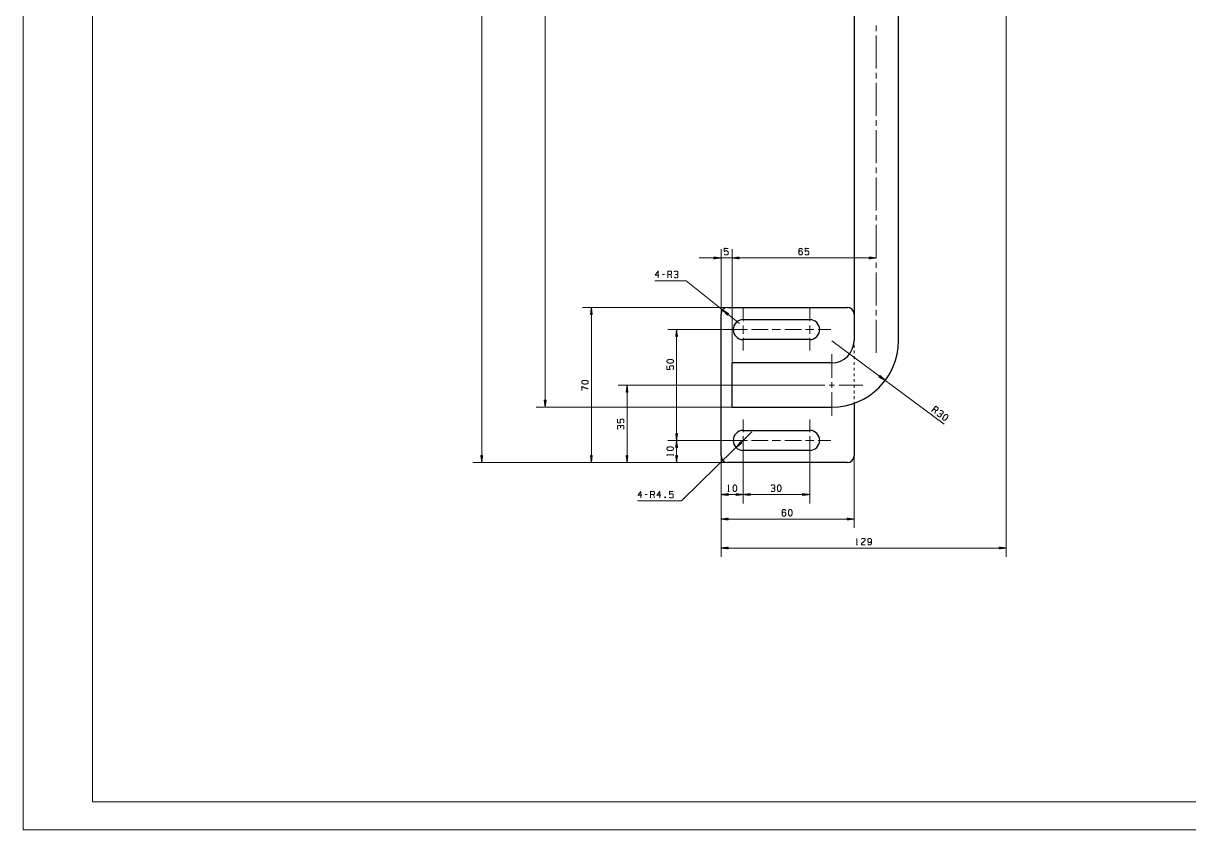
# Model space of a CAD drawing. Header units: millimetres. Extents: x 0 to 841, y 0 to 594.
# Drawn here: x 0 to 420.5, y 0 to 291.1 of the extents above; entities that cross this region are included whole.
import ezdxf

# ---------------------------------------------------------------- set-up
doc = ezdxf.new("R2010")
doc.units = ezdxf.units.MM
doc.layers.add('101', color=7, linetype='Continuous', true_color=0xffffff)

msp = doc.modelspace()

# ---------------------------------------------------------------- linework, layer by layer
at = {"layer": '101', "color": 133, "linetype": 'Continuous', "lineweight": 18}
for p, q in [((0, 594), (0, 0)), ((25, 584), (25, 10)), ((25, 10), (831, 10)), ((0, 0), (841, 0))]:
    msp.add_line(p, q, dxfattribs=at)
at = {"layer": '101', "color": 22, "linetype": 'Continuous', "lineweight": 18}
for p, q in [((165.4, 132.51), (165.4, 513.8)), ((354.68, 505.8), (354.68, 98.5)), ((188.29, 448.23), (188.29, 152.51)), ((263.69, 206.37), (243.81, 206.37)), ((249.21, 206.7), (249.24, 206.7)), ((249.21, 206.7), (249.24, 206.7)), ((251.75, 206.37), (249.21, 206.7)), ((249.21, 206.7), (249.21, 206.03)), ((249.21, 206.65), (249.63, 206.65)), ((249.21, 206.6), (250.01, 206.6)), ((249.21, 206.55), (250.4, 206.55)), ((249.21, 206.49), (250.79, 206.49)), ((249.21, 206.44), (251.17, 206.44)), ((249.21, 206.39), (251.56, 206.39)), ((249.21, 206.03), (251.75, 206.37)), ((249.21, 206.34), (251.56, 206.34)), ((249.21, 206.29), (251.17, 206.29)), ((249.21, 206.24), (250.79, 206.24)), ((249.21, 206.19), (250.4, 206.19)), ((249.21, 206.14), (250.01, 206.14)), ((249.21, 206.09), (249.63, 206.09)), ((251.75, 186.11), (251.75, 209.54)), ((255.75, 160.51), (255.75, 209.54)), ((255.75, 160.51), (255.75, 209.54)), ((258.29, 206.7), (255.75, 206.37)), ((258.29, 206.7), (255.75, 206.37)), ((255.75, 206.37), (307.75, 206.37)), ((255.75, 206.37), (258.29, 206.03)), ((255.75, 206.37), (258.29, 206.03)), ((258.29, 206.39), (255.94, 206.39)), ((258.29, 206.39), (255.94, 206.39)), ((258.29, 206.34), (255.94, 206.34)), ((258.29, 206.34), (255.94, 206.34)), ((258.29, 206.44), (256.33, 206.44)), ((258.29, 206.44), (256.33, 206.44)), ((258.29, 206.29), (256.33, 206.29)), ((258.29, 206.29), (256.33, 206.29)), ((258.29, 206.49), (256.72, 206.49)), ((258.29, 206.49), (256.72, 206.49)), ((258.29, 206.24), (256.72, 206.24)), ((258.29, 206.24), (256.72, 206.24)), ((258.29, 206.55), (257.1, 206.55)), ((258.29, 206.55), (257.1, 206.55)), ((258.29, 206.19), (257.1, 206.19)), ((258.29, 206.19), (257.1, 206.19)), ((258.29, 206.6), (257.49, 206.6)), ((258.29, 206.6), (257.49, 206.6)), ((258.29, 206.14), (257.49, 206.14)), ((258.29, 206.14), (257.49, 206.14)), ((258.29, 206.65), (257.87, 206.65)), ((258.29, 206.65), (257.87, 206.65)), ((258.29, 206.09), (257.87, 206.09)), ((258.29, 206.09), (257.87, 206.09)), ((258.29, 206.7), (258.26, 206.7)), ((258.29, 206.7), (258.26, 206.7)), ((258.29, 206.7), (258.26, 206.7)), ((258.29, 206.7), (258.26, 206.7)), ((258.29, 206.03), (258.29, 206.7)), ((258.29, 206.03), (258.29, 206.7)), ((307.75, 206.37), (305.21, 206.7)), ((305.21, 206.7), (305.21, 206.03)), ((305.21, 206.7), (305.24, 206.7)), ((305.21, 206.7), (305.24, 206.7)), ((305.21, 206.65), (305.63, 206.65)), ((305.21, 206.6), (306.01, 206.6)), ((305.21, 206.55), (306.4, 206.55)), ((305.21, 206.49), (306.79, 206.49)), ((305.21, 206.44), (307.17, 206.44)), ((305.21, 206.39), (307.56, 206.39)), ((305.21, 206.03), (307.75, 206.37)), ((305.21, 206.34), (307.56, 206.34)), ((305.21, 206.29), (307.17, 206.29)), ((305.21, 206.24), (306.79, 206.24)), ((305.21, 206.19), (306.4, 206.19)), ((305.21, 206.14), (306.01, 206.14)), ((305.21, 206.09), (305.63, 206.09)), ((249.21, 206.04), (249.24, 206.04)), ((249.21, 206.04), (249.24, 206.04)), ((258.29, 206.04), (258.26, 206.04)), ((258.29, 206.04), (258.26, 206.04)), ((258.29, 206.04), (258.26, 206.04)), ((258.29, 206.04), (258.26, 206.04)), ((305.21, 206.04), (305.24, 206.04)), ((305.21, 206.04), (305.24, 206.04)), ((239.18, 198.15), (227.85, 198.15)), ((258.47, 182.65), (239.18, 198.15)), ((254.15, 188.51), (201.78, 188.51)), ((204.96, 188.51), (204.62, 185.97)), ((204.62, 185.97), (205.29, 185.97)), ((204.63, 185.97), (204.63, 186.01)), ((204.63, 185.97), (204.63, 186.01)), ((204.68, 185.97), (204.68, 186.39)), ((204.73, 185.97), (204.73, 186.78)), ((204.78, 185.97), (204.78, 187.16)), ((204.83, 185.97), (204.83, 187.55)), ((204.88, 185.97), (204.88, 187.94)), ((204.93, 185.97), (204.93, 188.32)), ((204.96, 132.51), (204.96, 188.51)), ((205.29, 185.97), (204.96, 188.51)), ((204.98, 185.97), (204.98, 188.32)), ((205.03, 185.97), (205.03, 187.94)), ((205.08, 185.97), (205.08, 187.55)), ((205.13, 185.97), (205.13, 187.16)), ((205.19, 185.97), (205.19, 186.78)), ((205.24, 185.97), (205.24, 186.39)), ((205.29, 185.97), (205.29, 186.01)), ((205.29, 185.97), (205.29, 186.01)), ((252.28, 187.62), (254.05, 185.77)), ((254.47, 186.29), (252.28, 187.62)), ((254.24, 186.01), (252.41, 187.48)), ((254.28, 186.05), (252.45, 187.52)), ((254.21, 185.97), (252.68, 187.2)), ((254.31, 186.09), (252.78, 187.31)), ((254.18, 185.93), (252.95, 186.91)), ((254.34, 186.13), (253.11, 187.11)), ((254.15, 185.89), (253.22, 186.63)), ((254.37, 186.17), (253.44, 186.91)), ((254.12, 185.85), (253.49, 186.35)), ((254.09, 185.81), (253.76, 186.07)), ((254.4, 186.21), (253.78, 186.71)), ((254.05, 185.77), (254.03, 185.79)), ((254.05, 185.77), (254.03, 185.79)), ((254.05, 185.77), (254.47, 186.29)), ((254.44, 186.24), (254.11, 186.51)), ((254.47, 186.28), (254.44, 186.3)), ((254.47, 186.28), (254.44, 186.3)), ((259.75, 180.51), (232.54, 180.51)), ((235.72, 180.51), (235.39, 177.97)), ((235.39, 177.97), (235.39, 178.01)), ((235.39, 177.97), (235.39, 178.01)), ((235.39, 177.97), (236.05, 177.97)), ((235.44, 177.97), (235.44, 178.39)), ((235.49, 177.97), (235.49, 178.78)), ((235.54, 177.97), (235.54, 179.16)), ((235.59, 177.97), (235.59, 179.55)), ((235.64, 177.97), (235.64, 179.94)), ((235.69, 177.97), (235.69, 180.32)), ((235.72, 140.51), (235.72, 180.51)), ((236.05, 177.97), (235.72, 180.51)), ((235.75, 177.97), (235.75, 180.32)), ((235.8, 177.97), (235.8, 179.94)), ((235.85, 177.97), (235.85, 179.55)), ((235.9, 177.97), (235.9, 179.16)), ((235.95, 177.97), (235.95, 178.78)), ((236, 177.97), (236, 178.39)), ((236.05, 177.97), (236.05, 178.01)), ((236.05, 177.97), (236.05, 178.01)), ((291.75, 176.51), (332.21, 146.32)), ((280.58, 160.51), (214.66, 160.51)), ((217.84, 160.51), (217.5, 157.97)), ((217.76, 157.97), (217.76, 159.94)), ((217.81, 157.97), (217.81, 160.32)), ((217.84, 132.51), (217.84, 160.51)), ((218.17, 157.97), (217.84, 160.51)), ((217.86, 157.97), (217.86, 160.32)), ((217.91, 157.97), (217.91, 159.94)), ((309.15, 163.95), (308.75, 163.41)), ((308.75, 163.42), (308.78, 163.4)), ((308.75, 163.42), (308.78, 163.4)), ((308.75, 163.41), (310.99, 162.16)), ((308.78, 163.46), (309.12, 163.21)), ((308.81, 163.5), (309.46, 163.02)), ((308.84, 163.54), (309.8, 162.83)), ((308.87, 163.58), (310.14, 162.64)), ((308.9, 163.62), (310.48, 162.45)), ((308.94, 163.66), (310.82, 162.26)), ((308.97, 163.7), (310.85, 162.3)), ((309, 163.74), (310.57, 162.57)), ((309.03, 163.78), (310.29, 162.84)), ((309.06, 163.82), (310.01, 163.11)), ((309.09, 163.86), (309.73, 163.38)), ((309.12, 163.9), (309.45, 163.65)), ((310.99, 162.16), (309.15, 163.95)), ((309.15, 163.94), (309.17, 163.93)), ((309.15, 163.94), (309.17, 163.93)), ((217.5, 157.97), (218.17, 157.97)), ((217.51, 157.97), (217.51, 158.01)), ((217.51, 157.97), (217.51, 158.01)), ((217.56, 157.97), (217.56, 158.39)), ((217.61, 157.97), (217.61, 158.78)), ((217.66, 157.97), (217.66, 159.16)), ((217.71, 157.97), (217.71, 159.55)), ((217.96, 157.97), (217.96, 159.55)), ((218.01, 157.97), (218.01, 159.16)), ((218.06, 157.97), (218.06, 158.78)), ((218.12, 157.97), (218.12, 158.39)), ((218.17, 157.97), (218.17, 158.01)), ((218.17, 157.97), (218.17, 158.01)), ((255.75, 152.51), (185.11, 152.51)), ((188.62, 155.05), (187.95, 155.05)), ((187.95, 155.05), (188.29, 152.51)), ((187.96, 155.05), (187.96, 155.02)), ((187.96, 155.05), (187.96, 155.02)), ((188.01, 155.05), (188.01, 154.64)), ((188.06, 155.05), (188.06, 154.25)), ((188.11, 155.05), (188.11, 153.87)), ((188.16, 155.05), (188.16, 153.48)), ((188.21, 155.05), (188.21, 153.09)), ((188.26, 155.05), (188.26, 152.71)), ((188.29, 152.51), (188.62, 155.05)), ((188.31, 155.05), (188.31, 152.71)), ((188.37, 155.05), (188.37, 153.09)), ((188.42, 155.05), (188.42, 153.48)), ((188.47, 155.05), (188.47, 153.87)), ((188.52, 155.05), (188.52, 154.25)), ((188.57, 155.05), (188.57, 154.64)), ((188.62, 155.05), (188.62, 155.02)), ((188.62, 155.05), (188.62, 155.02)), ((235.39, 143.05), (235.72, 140.51)), ((236.05, 143.05), (235.39, 143.05)), ((235.39, 143.05), (235.39, 143.02)), ((235.39, 143.05), (235.39, 143.02)), ((235.44, 143.05), (235.44, 142.64)), ((235.49, 143.05), (235.49, 142.25)), ((235.54, 143.05), (235.54, 141.87)), ((235.59, 143.05), (235.59, 141.48)), ((235.64, 143.05), (235.64, 141.09)), ((235.69, 143.05), (235.69, 140.71)), ((235.72, 140.51), (236.05, 143.05)), ((235.75, 143.05), (235.75, 140.71)), ((235.8, 143.05), (235.8, 141.09)), ((235.85, 143.05), (235.85, 141.48)), ((235.9, 143.05), (235.9, 141.87)), ((235.95, 143.05), (235.95, 142.25)), ((236, 143.05), (236, 142.64)), ((236.05, 143.05), (236.05, 143.02)), ((236.05, 143.05), (236.05, 143.02)), ((262.84, 143.56), (237.52, 118.66)), ((259.75, 140.51), (232.54, 140.51)), ((259.75, 140.51), (232.54, 140.51)), ((235.72, 140.51), (235.39, 137.97)), ((235.49, 137.97), (235.49, 138.78)), ((235.54, 137.97), (235.54, 139.16)), ((235.59, 137.97), (235.59, 139.55)), ((235.64, 137.97), (235.64, 139.94)), ((235.69, 137.97), (235.69, 140.32)), ((235.72, 140.51), (235.72, 132.51)), ((236.05, 137.97), (235.72, 140.51)), ((235.75, 137.97), (235.75, 140.32)), ((235.8, 137.97), (235.8, 139.94)), ((235.85, 137.97), (235.85, 139.55)), ((235.9, 137.97), (235.9, 139.16)), ((235.95, 137.97), (235.95, 138.78)), ((258.76, 140.01), (257.18, 137.99)), ((257.18, 137.99), (259.23, 139.53)), ((258.98, 139.79), (257.3, 138.14)), ((259.01, 139.75), (257.34, 138.11)), ((258.94, 139.83), (257.54, 138.45)), ((259.05, 139.72), (257.65, 138.34)), ((258.91, 139.86), (257.78, 138.76)), ((259.08, 139.68), (257.96, 138.58)), ((258.87, 139.9), (258.02, 139.06)), ((258.83, 139.93), (258.26, 139.37)), ((259.12, 139.64), (258.27, 138.81)), ((258.8, 139.97), (258.5, 139.68)), ((259.16, 139.61), (258.58, 139.05)), ((258.76, 140.01), (258.74, 139.98)), ((258.76, 140.01), (258.74, 139.98)), ((259.23, 139.53), (258.76, 140.01)), ((259.19, 139.57), (258.89, 139.28)), ((259.23, 139.54), (259.2, 139.51)), ((259.23, 139.54), (259.2, 139.51)), ((259.75, 140.51), (259.75, 117.8)), ((259.75, 140.51), (259.75, 117.8)), ((283.75, 140.51), (283.75, 117.8)), ((165.07, 135.05), (165.07, 135.02)), ((165.74, 135.05), (165.07, 135.05)), ((165.07, 135.05), (165.4, 132.51)), ((165.07, 135.05), (165.07, 135.02)), ((165.12, 135.05), (165.12, 134.64)), ((165.17, 135.05), (165.17, 134.25)), ((165.22, 135.05), (165.22, 133.87)), ((165.28, 135.05), (165.28, 133.48)), ((165.33, 135.05), (165.33, 133.09)), ((165.38, 135.05), (165.38, 132.71)), ((165.4, 132.51), (165.74, 135.05)), ((165.43, 135.05), (165.43, 132.71)), ((165.48, 135.05), (165.48, 133.09)), ((165.53, 135.05), (165.53, 133.48)), ((165.58, 135.05), (165.58, 133.87)), ((165.63, 135.05), (165.63, 134.25)), ((165.68, 135.05), (165.68, 134.64)), ((165.73, 135.05), (165.73, 135.02)), ((165.73, 135.05), (165.73, 135.02)), ((205.29, 135.05), (204.62, 135.05)), ((204.62, 135.05), (204.96, 132.51)), ((204.63, 135.05), (204.63, 135.02)), ((204.63, 135.05), (204.63, 135.02)), ((204.68, 135.05), (204.68, 134.64)), ((204.73, 135.05), (204.73, 134.25)), ((204.78, 135.05), (204.78, 133.87)), ((204.83, 135.05), (204.83, 133.48)), ((204.88, 135.05), (204.88, 133.09)), ((204.93, 135.05), (204.93, 132.71)), ((204.96, 132.51), (205.29, 135.05)), ((204.98, 135.05), (204.98, 132.71)), ((205.03, 135.05), (205.03, 133.09)), ((205.08, 135.05), (205.08, 133.48)), ((205.13, 135.05), (205.13, 133.87)), ((205.19, 135.05), (205.19, 134.25)), ((205.24, 135.05), (205.24, 134.64)), ((205.29, 135.05), (205.29, 135.02)), ((205.29, 135.05), (205.29, 135.02)), ((218.17, 135.05), (217.5, 135.05)), ((217.5, 135.05), (217.84, 132.51)), ((217.51, 135.05), (217.51, 135.02)), ((217.51, 135.05), (217.51, 135.02)), ((217.56, 135.05), (217.56, 134.64)), ((217.61, 135.05), (217.61, 134.25)), ((217.66, 135.05), (217.66, 133.87)), ((217.71, 135.05), (217.71, 133.48)), ((217.76, 135.05), (217.76, 133.09)), ((217.81, 135.05), (217.81, 132.71)), ((217.84, 132.51), (218.17, 135.05)), ((217.86, 135.05), (217.86, 132.71)), ((217.91, 135.05), (217.91, 133.09)), ((217.96, 135.05), (217.96, 133.48)), ((218.01, 135.05), (218.01, 133.87)), ((218.06, 135.05), (218.06, 134.25)), ((218.12, 135.05), (218.12, 134.64)), ((218.17, 135.05), (218.17, 135.02)), ((218.17, 135.05), (218.17, 135.02)), ((235.39, 137.97), (235.39, 138.01)), ((235.39, 137.97), (235.39, 138.01)), ((235.39, 137.97), (236.05, 137.97)), ((235.39, 135.05), (235.39, 135.02)), ((236.05, 135.05), (235.39, 135.05)), ((235.39, 135.05), (235.72, 132.51)), ((235.39, 135.05), (235.39, 135.02)), ((235.44, 137.97), (235.44, 138.39)), ((235.44, 135.05), (235.44, 134.64)), ((235.49, 135.05), (235.49, 134.25)), ((235.54, 135.05), (235.54, 133.87)), ((235.59, 135.05), (235.59, 133.48)), ((235.64, 135.05), (235.64, 133.09)), ((235.69, 135.05), (235.69, 132.71)), ((235.72, 132.51), (236.05, 135.05)), ((235.75, 135.05), (235.75, 132.71)), ((235.8, 135.05), (235.8, 133.09)), ((235.85, 135.05), (235.85, 133.48)), ((235.9, 135.05), (235.9, 133.87)), ((235.95, 135.05), (235.95, 134.25)), ((236, 137.97), (236, 138.39)), ((236, 135.05), (236, 134.64)), ((236.05, 137.97), (236.05, 138.01)), ((236.05, 137.97), (236.05, 138.01)), ((236.05, 135.05), (236.05, 135.02)), ((236.05, 135.05), (236.05, 135.02)), ((251.75, 134.91), (251.75, 98.5)), ((251.75, 134.91), (251.75, 117.8)), ((251.75, 134.91), (251.75, 108.95)), ((299.75, 134.91), (299.75, 108.95)), ((254.15, 132.51), (162.23, 132.51)), ((254.15, 132.51), (201.78, 132.51)), ((254.15, 132.51), (214.66, 132.51)), ((254.15, 132.51), (232.54, 132.51)), ((237.52, 118.66), (221.63, 118.66)), ((254.29, 121.31), (251.75, 120.97)), ((259.75, 120.97), (251.75, 120.97)), ((251.75, 120.97), (254.29, 120.64)), ((254.29, 121), (251.94, 121)), ((254.29, 120.95), (251.94, 120.95)), ((254.29, 121.05), (252.33, 121.05)), ((254.29, 120.89), (252.33, 120.89)), ((254.29, 121.1), (252.72, 121.1)), ((254.29, 120.84), (252.72, 120.84)), ((254.29, 121.15), (253.1, 121.15)), ((254.29, 120.79), (253.1, 120.79)), ((254.29, 121.2), (253.49, 121.2)), ((254.29, 120.74), (253.49, 120.74)), ((254.29, 121.25), (253.87, 121.25)), ((254.29, 120.69), (253.87, 120.69)), ((254.29, 121.3), (254.26, 121.3)), ((254.29, 121.3), (254.26, 121.3)), ((254.29, 120.64), (254.26, 120.64)), ((254.29, 120.64), (254.26, 120.64)), ((254.29, 120.64), (254.29, 121.31)), ((257.21, 121.31), (257.21, 120.64)), ((259.75, 120.97), (257.21, 121.31)), ((257.21, 121.3), (257.24, 121.3)), ((257.21, 121.3), (257.24, 121.3)), ((257.21, 121.25), (257.63, 121.25)), ((257.21, 121.2), (258.01, 121.2)), ((257.21, 121.15), (258.4, 121.15)), ((257.21, 121.1), (258.79, 121.1)), ((257.21, 121.05), (259.17, 121.05)), ((257.21, 121), (259.56, 121)), ((257.21, 120.64), (259.75, 120.97)), ((257.21, 120.95), (259.56, 120.95)), ((257.21, 120.89), (259.17, 120.89)), ((257.21, 120.84), (258.79, 120.84)), ((257.21, 120.79), (258.4, 120.79)), ((257.21, 120.74), (258.01, 120.74)), ((257.21, 120.69), (257.63, 120.69)), ((257.21, 120.64), (257.24, 120.64)), ((257.21, 120.64), (257.24, 120.64)), ((262.29, 121.31), (259.75, 120.97)), ((259.75, 120.97), (262.29, 120.64)), ((259.75, 120.97), (283.75, 120.97)), ((262.29, 121), (259.94, 121)), ((262.29, 120.95), (259.94, 120.95)), ((262.29, 121.05), (260.33, 121.05)), ((262.29, 120.89), (260.33, 120.89)), ((262.29, 121.1), (260.72, 121.1)), ((262.29, 120.84), (260.72, 120.84)), ((262.29, 121.15), (261.1, 121.15)), ((262.29, 120.79), (261.1, 120.79)), ((262.29, 121.2), (261.49, 121.2)), ((262.29, 120.74), (261.49, 120.74)), ((262.29, 121.25), (261.87, 121.25)), ((262.29, 120.69), (261.87, 120.69)), ((262.29, 121.3), (262.26, 121.3)), ((262.29, 121.3), (262.26, 121.3)), ((262.29, 120.64), (262.26, 120.64)), ((262.29, 120.64), (262.26, 120.64)), ((262.29, 120.64), (262.29, 121.31)), ((281.21, 121.31), (281.21, 120.64)), ((283.75, 120.97), (281.21, 121.31)), ((281.21, 121.3), (281.24, 121.3)), ((281.21, 121.3), (281.24, 121.3)), ((281.21, 121.25), (281.63, 121.25)), ((281.21, 121.2), (282.01, 121.2)), ((281.21, 121.15), (282.4, 121.15)), ((281.21, 121.1), (282.79, 121.1)), ((281.21, 121.05), (283.17, 121.05)), ((281.21, 121), (283.56, 121)), ((281.21, 120.64), (283.75, 120.97)), ((281.21, 120.95), (283.56, 120.95)), ((281.21, 120.89), (283.17, 120.89)), ((281.21, 120.84), (282.79, 120.84)), ((281.21, 120.79), (282.4, 120.79)), ((281.21, 120.74), (282.01, 120.74)), ((281.21, 120.69), (281.63, 120.69)), ((281.21, 120.64), (281.24, 120.64)), ((281.21, 120.64), (281.24, 120.64)), ((254.29, 112.46), (251.75, 112.13)), ((251.75, 112.13), (299.75, 112.13)), ((251.75, 112.13), (254.29, 111.79)), ((254.29, 112.15), (251.94, 112.15)), ((254.29, 112.1), (251.94, 112.1)), ((254.29, 112.2), (252.33, 112.2)), ((254.29, 112.05), (252.33, 112.05)), ((254.29, 112.25), (252.72, 112.25)), ((254.29, 112), (252.72, 112)), ((254.29, 112.3), (253.1, 112.3)), ((254.29, 111.95), (253.1, 111.95)), ((254.29, 112.36), (253.49, 112.36)), ((254.29, 111.9), (253.49, 111.9)), ((254.29, 112.41), (253.87, 112.41)), ((254.29, 111.85), (253.87, 111.85)), ((254.29, 112.46), (254.26, 112.46)), ((254.29, 112.46), (254.26, 112.46)), ((254.29, 111.8), (254.26, 111.8)), ((254.29, 111.8), (254.26, 111.8)), ((254.29, 111.79), (254.29, 112.46)), ((299.75, 112.13), (297.21, 112.46)), ((297.21, 112.46), (297.21, 111.79)), ((297.21, 112.46), (297.24, 112.46)), ((297.21, 112.46), (297.24, 112.46)), ((297.21, 112.41), (297.63, 112.41)), ((297.21, 112.36), (298.01, 112.36)), ((297.21, 112.3), (298.4, 112.3)), ((297.21, 112.25), (298.79, 112.25)), ((297.21, 112.2), (299.17, 112.2)), ((297.21, 112.15), (299.56, 112.15)), ((297.21, 111.79), (299.75, 112.13)), ((297.21, 112.1), (299.56, 112.1)), ((297.21, 112.05), (299.17, 112.05)), ((297.21, 112), (298.79, 112)), ((297.21, 111.95), (298.4, 111.95)), ((297.21, 111.9), (298.01, 111.9)), ((297.21, 111.85), (297.63, 111.85)), ((297.21, 111.8), (297.24, 111.8)), ((297.21, 111.8), (297.24, 111.8)), ((254.29, 102.01), (251.75, 101.67)), ((354.68, 101.67), (251.75, 101.67)), ((251.75, 101.67), (254.29, 101.34)), ((254.29, 101.7), (251.94, 101.7)), ((254.29, 101.65), (251.94, 101.65)), ((254.29, 101.75), (252.33, 101.75)), ((254.29, 101.6), (252.33, 101.6)), ((254.29, 101.8), (252.72, 101.8)), ((254.29, 101.55), (252.72, 101.55)), ((254.29, 101.85), (253.1, 101.85)), ((254.29, 101.5), (253.1, 101.5)), ((254.29, 101.9), (253.49, 101.9)), ((254.29, 101.45), (253.49, 101.45)), ((254.29, 101.95), (253.87, 101.95)), ((254.29, 101.39), (253.87, 101.39)), ((254.29, 102), (254.26, 102)), ((254.29, 102), (254.26, 102)), ((254.29, 101.34), (254.26, 101.34)), ((254.29, 101.34), (254.26, 101.34)), ((254.29, 101.34), (254.29, 102.01)), ((354.68, 101.67), (352.14, 102.01)), ((352.14, 102.01), (352.14, 101.34)), ((352.14, 102), (352.17, 102)), ((352.14, 102), (352.17, 102)), ((352.14, 101.95), (352.56, 101.95)), ((352.14, 101.9), (352.94, 101.9)), ((352.14, 101.85), (353.33, 101.85)), ((352.14, 101.8), (353.71, 101.8)), ((352.14, 101.75), (354.1, 101.75)), ((352.14, 101.7), (354.49, 101.7)), ((352.14, 101.34), (354.68, 101.67)), ((352.14, 101.65), (354.49, 101.65)), ((352.14, 101.6), (354.1, 101.6)), ((352.14, 101.55), (353.71, 101.55)), ((352.14, 101.5), (353.33, 101.5)), ((352.14, 101.45), (352.94, 101.45)), ((352.14, 101.39), (352.56, 101.39)), ((352.14, 101.34), (352.17, 101.34)), ((352.14, 101.34), (352.17, 101.34))]:
    msp.add_line(p, q, dxfattribs=at)
at = {"layer": '101', "color": 203, "linetype": 'Continuous', "lineweight": 25}
for p, q in [((299.75, 436.23), (299.75, 176.51)), ((315.75, 176.51), (315.75, 436.23)), ((251.75, 134.91), (251.75, 186.11)), ((254.15, 188.51), (297.35, 188.51)), ((299.75, 186.11), (299.75, 176.51)), ((259.75, 184.11), (283.75, 184.11)), ((283.75, 176.91), (259.75, 176.91)), ((291.75, 168.51), (255.75, 168.51)), ((255.75, 152.51), (291.75, 152.51)), ((299.75, 153.89), (299.75, 134.91)), ((259.75, 144.11), (283.75, 144.11)), ((283.75, 136.91), (259.75, 136.91)), ((297.35, 132.51), (254.15, 132.51))]:
    msp.add_line(p, q, dxfattribs=at)
at = {"layer": '101', "color": 151, "linetype": 'Continuous', "lineweight": 18}
for p, q in [((307.75, 290.27), (307.75, 288.26)), ((307.75, 286.68), (307.75, 274.76)), ((307.75, 273.17), (307.75, 271.16)), ((307.75, 269.57), (307.75, 257.65)), ((307.75, 256.07), (307.75, 254.06)), ((307.75, 252.47), (307.75, 240.55)), ((307.75, 238.96), (307.75, 236.96)), ((307.75, 235.37), (307.75, 223.45)), ((307.75, 221.86), (307.75, 219.85)), ((307.75, 218.27), (307.75, 206.35)), ((307.75, 204.76), (307.75, 202.75)), ((307.75, 201.16), (307.75, 189.24)), ((259.75, 183.51), (259.75, 188.11)), ((283.75, 183.51), (283.75, 188.11)), ((307.75, 187.65), (307.75, 185.65)), ((259.75, 179.01), (259.75, 182.01)), ((283.75, 179.01), (283.75, 182.01)), ((256.75, 180.51), (252.15, 180.51)), ((258.25, 180.51), (261.25, 180.51)), ((259.75, 177.51), (259.75, 172.91)), ((262.75, 180.51), (268.75, 180.51)), ((270.25, 180.51), (273.25, 180.51)), ((274.75, 180.51), (280.75, 180.51)), ((282.25, 180.51), (285.25, 180.51)), ((283.75, 177.51), (283.75, 172.91)), ((286.75, 180.51), (291.35, 180.51)), ((291.75, 163.11), (291.75, 171.69)), ((289.16, 160.51), (280.58, 160.51)), ((290.75, 160.51), (292.75, 160.51)), ((291.75, 159.51), (291.75, 161.52)), ((294.34, 160.51), (302.93, 160.51)), ((291.75, 157.92), (291.75, 149.34)), ((259.75, 143.51), (259.75, 148.11)), ((283.75, 143.51), (283.75, 148.11)), ((256.75, 140.51), (252.15, 140.51)), ((258.25, 140.51), (261.25, 140.51)), ((259.75, 139.01), (259.75, 142.01)), ((262.75, 140.51), (268.75, 140.51)), ((270.25, 140.51), (273.25, 140.51)), ((274.75, 140.51), (280.75, 140.51)), ((282.25, 140.51), (285.25, 140.51)), ((283.75, 139.01), (283.75, 142.01)), ((286.75, 140.51), (291.35, 140.51)), ((259.75, 137.51), (259.75, 132.91)), ((283.75, 137.51), (283.75, 132.91))]:
    msp.add_line(p, q, dxfattribs=at)
at = {"layer": '101', "color": 72, "linetype": 'Continuous', "lineweight": 18}
for p, q in [((231.31, 200.44), (230.64, 200.44)), ((233.92, 199.24), (233.59, 200.44)), ((328.86, 150.18), (329.31, 151.35)), ((234.63, 135.03), (234.63, 135.46)), ((254.27, 122.06), (254.69, 122.06)), ((225.1, 120.95), (224.42, 120.95)), ((227.71, 119.75), (227.37, 120.95)), ((231.5, 120.2), (231.66, 119.78)), ((300.6, 102.77), (301.02, 102.77))]:
    msp.add_line(p, q, dxfattribs=at)
at = {"layer": '101', "color": 53, "linetype": 'Continuous', "lineweight": 18}
for p, q in [((299.75, 176.51), (299.75, 176)), ((299.75, 174.97), (299.75, 173.94)), ((299.75, 172.91), (299.75, 171.89)), ((299.75, 170.86), (299.75, 169.83)), ((299.75, 168.8), (299.75, 167.77)), ((299.75, 166.74), (299.75, 165.72)), ((299.75, 164.69), (299.75, 163.66)), ((299.75, 162.63), (299.75, 161.6)), ((299.75, 160.57), (299.75, 159.54)), ((299.75, 158.52), (299.75, 157.49)), ((299.75, 156.46), (299.75, 155.43)), ((299.75, 154.4), (299.75, 153.89))]:
    msp.add_line(p, q, dxfattribs=at)
at = {"layer": '101', "color": 203, "linetype": 'Continuous', "lineweight": 25}
for centre, radius, start, end in [((254.15, 186.11), 2.4, 90, 180), ((297.35, 186.11), 2.4, 0, 90), ((259.75, 180.51), 3.6, 90, 270), ((283.75, 180.51), 3.6, 270, 90), ((291.75, 176.51), 24, 270, 0), ((291.75, 176.51), 8, 270, 0), ((259.75, 140.51), 3.6, 90, 270), ((283.75, 140.51), 3.6, 270, 90), ((254.15, 134.91), 2.4, 180, 270), ((297.35, 134.91), 2.4, 270, 0)]:
    msp.add_arc(centre, radius, start, end, dxfattribs=at)
at = {"layer": '101', "color": 22, "linetype": 'Continuous', "lineweight": 18}
msp.add_arc((254.15, 186.11), 2.4, 180, 194.1255, dxfattribs=at)
at = {"layer": '101', "color": 72, "linetype": 'Continuous', "lineweight": 18}
for points, knots in [([(252.93, 207.69), (253.27, 207.46), (253.96, 207.46), (254.29, 207.69), (254.29, 208.64), (253.96, 208.89), (253.27, 208.89), (252.93, 208.66), (252.93, 209.84), (254.29, 209.84)], [0, 0, 0.062226, 0.168341, 0.23057, 0.376814, 0.441265, 0.54738, 0.609608, 0.790491, 1, 1]), ([(279.81, 208.41), (280.13, 208.89), (280.82, 208.89), (281.15, 208.41), (281.15, 207.94), (280.82, 207.46), (280.13, 207.46), (279.81, 207.94), (279.81, 209.36), (280.13, 209.84), (280.82, 209.84), (281.15, 209.36)], [0, 0, 0.076963, 0.16976, 0.248074, 0.31202, 0.390332, 0.483129, 0.56009, 0.751926, 0.828889, 0.921686, 1, 1]), ([(282.07, 207.69), (282.4, 207.46), (283.09, 207.46), (283.43, 207.69), (283.43, 208.64), (283.09, 208.89), (282.4, 208.89), (282.07, 208.66), (282.07, 209.84), (283.43, 209.84)], [0, 0, 0.062229, 0.168344, 0.23057, 0.376814, 0.441262, 0.547377, 0.609608, 0.790491, 1, 1]), ([(229.37, 200.19), (228.03, 200.19), (229.03, 201.62), (229.03, 199.24)], [0, 0, 0.24587, 0.565295, 1, 1]), ([(232.58, 199.24), (232.58, 201.62), (233.59, 201.62), (233.92, 201.39), (233.92, 200.67), (233.59, 200.44), (232.58, 200.44)], [0, 0, 0.40095, 0.571035, 0.639277, 0.761673, 0.829915, 1, 1]), ([(235.86, 200.44), (236.2, 200.67), (236.2, 201.39), (235.86, 201.62), (235.17, 201.62), (234.84, 201.39)], [0, 0, 0.153872, 0.429851, 0.583723, 0.846122, 1, 1]), ([(234.86, 199.47), (235.17, 199.24), (235.86, 199.24), (236.2, 199.47), (236.2, 200.19), (235.86, 200.44), (235.35, 200.44)], [0, 0, 0.124124, 0.343693, 0.472449, 0.703382, 0.836733, 1, 1]), ([(234.63, 169.24), (234.38, 169.58), (233.68, 169.76), (233.2, 169.76), (232.48, 169.58), (232.25, 169.24), (232.25, 168.91), (232.48, 168.57), (233.2, 168.4), (233.68, 168.41), (234.38, 168.57), (234.63, 168.91), (234.63, 169.24)], [0, 0, 0.067524, 0.183971, 0.260585, 0.380944, 0.446141, 0.500306, 0.565504, 0.685863, 0.762529, 0.878311, 0.945835, 1, 1]), ([(234.4, 166.12), (234.63, 166.46), (234.63, 167.14), (234.4, 167.48), (233.45, 167.48), (233.2, 167.14), (233.2, 166.46), (233.43, 166.12), (232.25, 166.12), (232.25, 167.48)], [0, 0, 0.062228, 0.168343, 0.230571, 0.376815, 0.441266, 0.547381, 0.609609, 0.79049, 1, 1]), ([(203.86, 159.07), (201.49, 159.92), (201.49, 158.57)], [0, 0, 0.652472, 1, 1]), ([(203.86, 161.68), (203.61, 162.02), (202.91, 162.19), (202.44, 162.19), (201.71, 162.02), (201.49, 161.68), (201.49, 161.34), (201.71, 161.01), (202.44, 160.83), (202.91, 160.85), (203.61, 161.01), (203.86, 161.34), (203.86, 161.68)], [0, 0, 0.067525, 0.183971, 0.260582, 0.380941, 0.446141, 0.500306, 0.565505, 0.685865, 0.762528, 0.878311, 0.945835, 1, 1]), ([(327.78, 150.99), (329.21, 152.89), (330.01, 152.29), (330.15, 151.91), (329.71, 151.33), (329.31, 151.35), (328.5, 151.95)], [0, 0, 0.400951, 0.571034, 0.639276, 0.761672, 0.829916, 1, 1]), ([(216.52, 146.83), (216.74, 147.17), (216.74, 147.86), (216.52, 148.19), (215.57, 148.19), (215.32, 147.86), (215.32, 147.17), (215.54, 146.83), (214.37, 146.83), (214.37, 148.19)], [0, 0, 0.062228, 0.168344, 0.230572, 0.376816, 0.441264, 0.547381, 0.609609, 0.790489, 1, 1]), ([(329.74, 149.81), (329.86, 149.44), (330.42, 149.02), (330.82, 149), (331.25, 149.58), (331.13, 149.99), (330.72, 150.29)], [0, 0, 0.124122, 0.343691, 0.472445, 0.703377, 0.83673, 1, 1]), ([(331.13, 149.99), (331.54, 149.97), (331.97, 150.55), (331.84, 150.93), (331.28, 151.34), (330.88, 151.36)], [0, 0, 0.15387, 0.429852, 0.583726, 0.846122, 1, 1]), ([(332.1, 147.77), (332.52, 147.77), (333.08, 148.22), (333.36, 148.6), (333.65, 149.29), (333.52, 149.67), (333.25, 149.87), (332.85, 149.89), (332.27, 149.42), (332, 149.03), (331.71, 148.37), (331.83, 147.97), (332.1, 147.77)], [0, 0, 0.067526, 0.18397, 0.260583, 0.380943, 0.446141, 0.500304, 0.565503, 0.685863, 0.762528, 0.878309, 0.945834, 1, 1]), ([(215.54, 145.58), (215.32, 145.92), (214.59, 145.92), (214.37, 145.58), (214.37, 144.89), (214.59, 144.56)], [0, 0, 0.153875, 0.429853, 0.583728, 0.846125, 1, 1]), ([(216.52, 144.57), (216.74, 144.89), (216.74, 145.58), (216.52, 145.92), (215.79, 145.92), (215.54, 145.58), (215.54, 145.07)], [0, 0, 0.124121, 0.343689, 0.472448, 0.70338, 0.836733, 1, 1]), ([(232.45, 135.1), (232.25, 135.25), (234.63, 135.25)], [0, 0, 0.093491, 1, 1]), ([(234.63, 137.68), (234.38, 138.02), (233.68, 138.19), (233.2, 138.19), (232.48, 138.02), (232.25, 137.68), (232.25, 137.34), (232.48, 137.01), (233.2, 136.83), (233.68, 136.85), (234.38, 137.01), (234.63, 137.34), (234.63, 137.68)], [0, 0, 0.067524, 0.183971, 0.260585, 0.380944, 0.446142, 0.500306, 0.565504, 0.685863, 0.762529, 0.878311, 0.945835, 1, 1]), ([(223.15, 120.7), (221.81, 120.7), (222.82, 122.13), (222.82, 119.75)], [0, 0, 0.245872, 0.565297, 1, 1]), ([(226.36, 119.75), (226.36, 122.13), (227.37, 122.13), (227.71, 121.9), (227.71, 121.18), (227.37, 120.95), (226.36, 120.95)], [0, 0, 0.400952, 0.571033, 0.639278, 0.761674, 0.829918, 1, 1]), ([(229.98, 120.7), (228.64, 120.7), (229.65, 122.13), (229.65, 119.75)], [0, 0, 0.245869, 0.565295, 1, 1]), ([(233.18, 119.98), (233.51, 119.75), (234.2, 119.75), (234.54, 119.98), (234.54, 120.93), (234.2, 121.18), (233.51, 121.18), (233.18, 120.95), (233.18, 122.13), (234.54, 122.13)], [0, 0, 0.062229, 0.168343, 0.230572, 0.376815, 0.441266, 0.54738, 0.609609, 0.790488, 1, 1]), ([(254.34, 124.24), (254.48, 124.44), (254.48, 122.06)], [0, 0, 0.093486, 1, 1]), ([(256.92, 122.06), (257.25, 122.31), (257.43, 123.01), (257.43, 123.49), (257.25, 124.21), (256.92, 124.44), (256.58, 124.44), (256.25, 124.21), (256.07, 123.49), (256.09, 123.01), (256.25, 122.31), (256.58, 122.06), (256.92, 122.06)], [0, 0, 0.067527, 0.183972, 0.260584, 0.380943, 0.446142, 0.500305, 0.565505, 0.685864, 0.762529, 0.87831, 0.945837, 1, 1]), ([(270.82, 123.26), (271.15, 123.49), (271.15, 124.21), (270.82, 124.44), (270.13, 124.44), (269.79, 124.21)], [0, 0, 0.153872, 0.429851, 0.583723, 0.846122, 1, 1]), ([(269.81, 122.29), (270.13, 122.06), (270.82, 122.06), (271.15, 122.29), (271.15, 123.01), (270.82, 123.26), (270.31, 123.26)], [0, 0, 0.124124, 0.343692, 0.472448, 0.70338, 0.836733, 1, 1]), ([(272.92, 122.06), (273.25, 122.31), (273.43, 123.01), (273.43, 123.49), (273.25, 124.21), (272.92, 124.44), (272.58, 124.44), (272.25, 124.21), (272.07, 123.49), (272.09, 123.01), (272.25, 122.31), (272.58, 122.06), (272.92, 122.06)], [0, 0, 0.067527, 0.183972, 0.260585, 0.380944, 0.446143, 0.500306, 0.565506, 0.685865, 0.76253, 0.87831, 0.945837, 1, 1]), ([(231.5, 119.78), (231.66, 119.78), (231.75, 120), (231.66, 120.2), (231.5, 120.2), (231.41, 120), (231.5, 119.78), (231.66, 120.2)], [0, 0, 0.09398, 0.236785, 0.365957, 0.459936, 0.589108, 0.731913, 1, 1]), ([(273.81, 114.17), (274.13, 114.64), (274.82, 114.64), (275.15, 114.17), (275.15, 113.69), (274.82, 113.22), (274.13, 113.22), (273.81, 113.69), (273.81, 115.12), (274.13, 115.59), (274.82, 115.59), (275.15, 115.12)], [0, 0, 0.076964, 0.169762, 0.248073, 0.312018, 0.39033, 0.483127, 0.560092, 0.751927, 0.828891, 0.921688, 1, 1]), ([(276.92, 113.22), (277.25, 113.47), (277.43, 114.17), (277.43, 114.64), (277.25, 115.37), (276.92, 115.59), (276.58, 115.59), (276.25, 115.37), (276.07, 114.64), (276.09, 114.17), (276.25, 113.47), (276.58, 113.22), (276.92, 113.22)], [0, 0, 0.067527, 0.183972, 0.260584, 0.380943, 0.446142, 0.500305, 0.565505, 0.685864, 0.762529, 0.87831, 0.945837, 1, 1]), ([(300.67, 104.94), (300.81, 105.14), (300.81, 102.77)], [0, 0, 0.093491, 1, 1]), ([(302.41, 104.92), (302.73, 105.14), (303.42, 105.14), (303.76, 104.92), (303.76, 104.44), (302.39, 103.24), (302.41, 102.77), (303.76, 102.77)], [0, 0, 0.069691, 0.192976, 0.265274, 0.350227, 0.67474, 0.759752, 1, 1]), ([(304.69, 103.24), (305.01, 102.77), (305.7, 102.77), (306.03, 103.24), (306.03, 104.67), (305.7, 105.14), (305.01, 105.14), (304.69, 104.67), (304.67, 104.19), (305.01, 103.72), (305.7, 103.72), (306.03, 104.19)], [0, 0, 0.076855, 0.169526, 0.247728, 0.439296, 0.517498, 0.610169, 0.687024, 0.750924, 0.829127, 0.921798, 1, 1])]:
    msp.add_open_spline(points, degree=1, knots=knots, dxfattribs=at)
at = {"layer": '101', "color": 151, "linetype": 'Continuous', "lineweight": 18}
msp.add_open_spline([(307.75, 184.06), (307.75, 175.31), (307.75, 172.14)], degree=1, knots=[0, 0, 0.733667, 1, 1], dxfattribs=at)
at = {"layer": '101', "color": 203, "linetype": 'Continuous', "lineweight": 25}
for points, knots in [([(255.75, 160.51), (255.75, 161.9), (255.75, 164.51), (255.75, 166.64), (255.75, 168.03), (255.75, 168.51)], [0, 0, 0.173648, 0.499999, 0.766044, 0.939692, 1, 1]), ([(255.75, 152.51), (255.75, 152.64), (255.75, 153.59), (255.75, 155.37), (255.75, 156.51), (255.75, 159.13), (255.75, 160.51)], [0, 0, 0.015193, 0.133975, 0.357213, 0.5, 0.826352, 1, 1])]:
    msp.add_open_spline(points, degree=1, knots=knots, dxfattribs=at)

doc.saveas('drawing.dxf')
